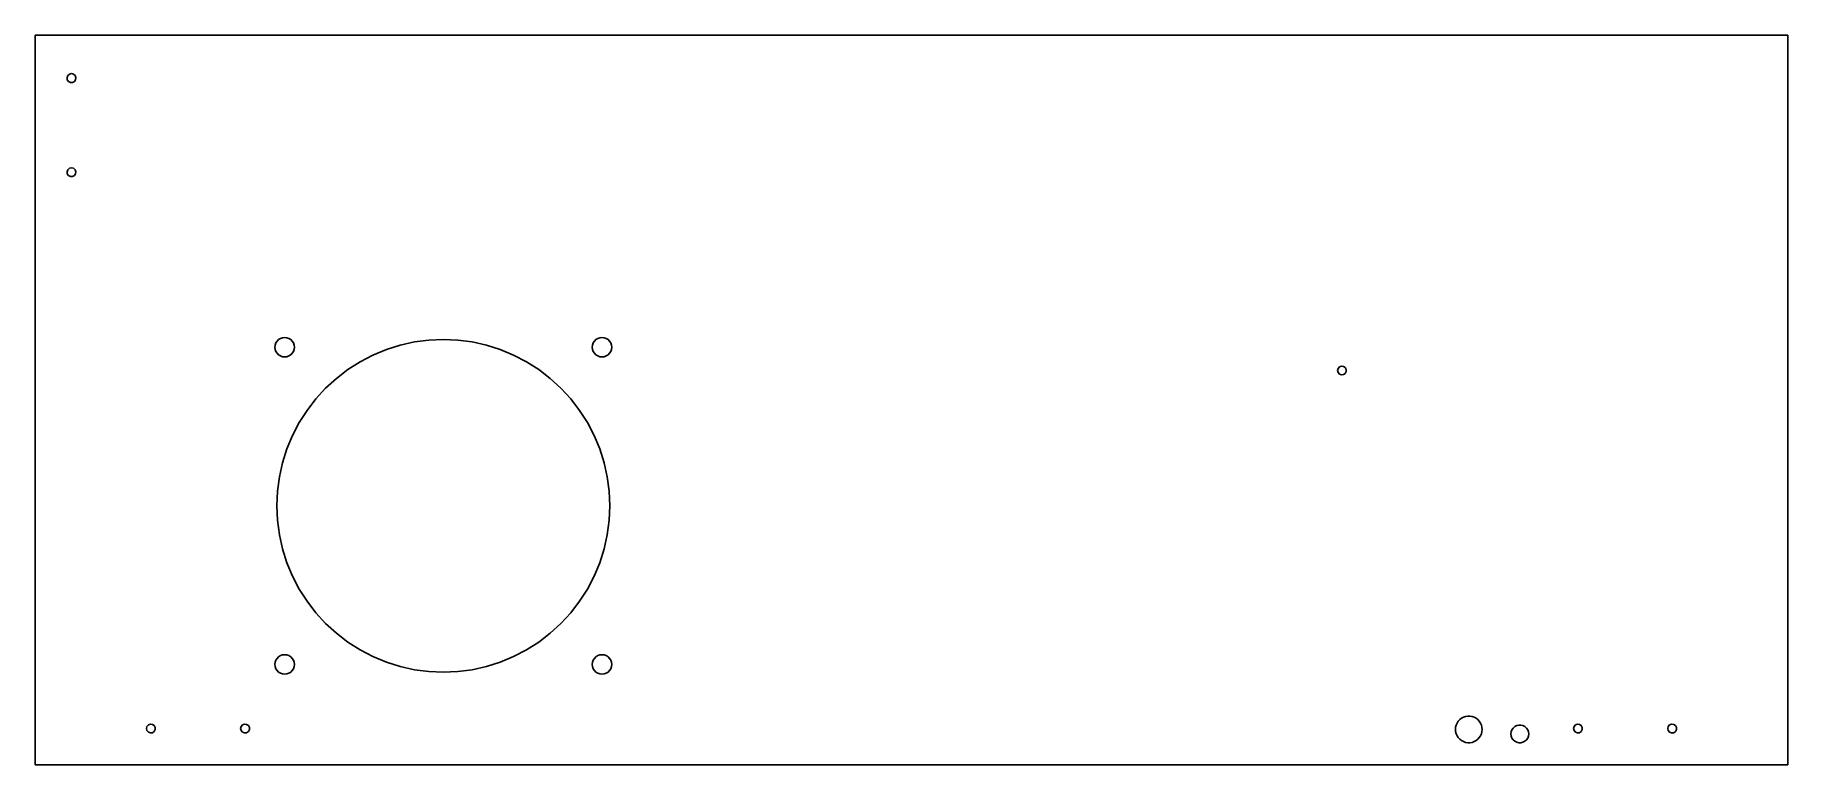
# Model space of a CAD drawing. Header units: metres. Extents: x 0 to 395, y 0 to 164.
import ezdxf

# ---------------------------------------------------------------- set-up
doc = ezdxf.new("R2010")
doc.units = ezdxf.units.M

msp = doc.modelspace()

# ---------------------------------------------------------------- linework, layer by layer
for p, q in [((395, 164.5), (0, 164.5)), ((0, 164.5), (0, 0)), ((395, 0), (395, 164.5)), ((7.20729, 154.921), (7.37702, 155.368)), ((7.26498, 154.445), (7.20729, 154.921)), ((7.53688, 154.051), (7.26498, 154.445)), ((7.37702, 155.368), (7.73528, 155.685)), ((7.96068, 153.829), (7.53688, 154.051)), ((7.73528, 155.685), (8.2, 155.8)), ((8.2, 155.8), (8.66472, 155.685)), ((8.86312, 154.051), (8.43931, 153.829)), ((8.66472, 155.685), (9.02298, 155.368)), ((9.13502, 154.445), (8.86312, 154.051)), ((9.02298, 155.368), (9.19271, 154.921)), ((9.19271, 154.921), (9.13502, 154.445)), ((8.43931, 153.829), (7.96068, 153.829)), ((7.37702, 134.148), (7.73528, 134.465)), ((7.73528, 134.465), (8.2, 134.58)), ((8.2, 134.58), (8.66472, 134.465)), ((8.66472, 134.465), (9.02298, 134.148)), ((7.20729, 133.701), (7.37702, 134.148)), ((7.26498, 133.225), (7.20729, 133.701)), ((7.53688, 132.831), (7.26498, 133.225)), ((7.96068, 132.609), (7.53688, 132.831)), ((8.43931, 132.609), (7.96068, 132.609)), ((8.86312, 132.831), (8.43931, 132.609)), ((9.13502, 133.225), (8.86312, 132.831)), ((9.02298, 134.148), (9.19271, 133.701)), ((9.19271, 133.701), (9.13502, 133.225)), ((54.1052, 94.6395), (54.2679, 95.1045)), ((54.2679, 95.1045), (54.53, 95.5217)), ((54.53, 95.5217), (54.8783, 95.87)), ((54.8783, 95.87), (55.2955, 96.1321)), ((55.2955, 96.1321), (55.7605, 96.2948)), ((55.7605, 96.2948), (56.25, 96.35)), ((56.25, 96.35), (56.7395, 96.2948)), ((56.7395, 96.2948), (57.2045, 96.1321)), ((57.2045, 96.1321), (57.6217, 95.87)), ((57.6217, 95.87), (57.97, 95.5217)), ((57.97, 95.5217), (58.2321, 95.1045)), ((58.2321, 95.1045), (58.3948, 94.6395)), ((82.2943, 94.6222), (85.4882, 95.3303)), ((85.4882, 95.3303), (88.7317, 95.7573)), ((88.7317, 95.7573), (92, 95.9)), ((92, 95.9), (95.2683, 95.7573)), ((95.2683, 95.7573), (98.5118, 95.3303)), ((98.5118, 95.3303), (101.706, 94.6222)), ((125.605, 94.6395), (125.768, 95.1045)), ((125.768, 95.1045), (126.03, 95.5217)), ((126.03, 95.5217), (126.378, 95.87)), ((126.378, 95.87), (126.795, 96.1321)), ((126.795, 96.1321), (127.26, 96.2948)), ((127.26, 96.2948), (127.75, 96.35)), ((127.75, 96.35), (128.24, 96.2948)), ((128.24, 96.2948), (128.705, 96.1321)), ((128.705, 96.1321), (129.122, 95.87)), ((129.122, 95.87), (129.47, 95.5217)), ((129.47, 95.5217), (129.732, 95.1045)), ((129.732, 95.1045), (129.895, 94.6395)), ((54.05, 94.15), (54.1052, 94.6395)), ((54.1052, 93.6605), (54.05, 94.15)), ((54.2679, 93.1955), (54.1052, 93.6605)), ((54.53, 92.7783), (54.2679, 93.1955)), ((54.8783, 92.43), (54.53, 92.7783)), ((55.2955, 92.1679), (54.8783, 92.43)), ((55.7605, 92.0052), (55.2955, 92.1679)), ((56.25, 91.95), (55.7605, 92.0052)), ((56.7395, 92.0052), (56.25, 91.95)), ((57.2045, 92.1679), (56.7395, 92.0052)), ((57.6217, 92.43), (57.2045, 92.1679)), ((57.97, 92.7783), (57.6217, 92.43)), ((58.2321, 93.1955), (57.97, 92.7783)), ((58.3948, 93.6605), (58.2321, 93.1955)), ((58.3948, 94.6395), (58.45, 94.15)), ((58.45, 94.15), (58.3948, 93.6605)), ((70.4909, 89.1182), (73.25, 90.876)), ((73.25, 90.876), (76.1518, 92.3865)), ((76.1518, 92.3865), (79.1742, 93.6385)), ((79.1742, 93.6385), (82.2943, 94.6222)), ((101.706, 94.6222), (104.826, 93.6385)), ((104.826, 93.6385), (107.848, 92.3865)), ((107.848, 92.3865), (110.75, 90.876)), ((110.75, 90.876), (113.509, 89.1182)), ((125.55, 94.15), (125.605, 94.6395)), ((125.605, 93.6605), (125.55, 94.15)), ((125.768, 93.1955), (125.605, 93.6605)), ((126.03, 92.7783), (125.768, 93.1955)), ((126.378, 92.43), (126.03, 92.7783)), ((126.795, 92.1679), (126.378, 92.43)), ((127.26, 92.0052), (126.795, 92.1679)), ((127.75, 91.95), (127.26, 92.0052)), ((128.24, 92.0052), (127.75, 91.95)), ((128.705, 92.1679), (128.24, 92.0052)), ((129.122, 92.43), (128.705, 92.1679)), ((129.47, 92.7783), (129.122, 92.43)), ((129.732, 93.1955), (129.47, 92.7783)), ((129.895, 93.6605), (129.732, 93.1955)), ((129.895, 94.6395), (129.95, 94.15)), ((129.95, 94.15), (129.895, 93.6605)), ((65.4835, 84.9165), (67.8955, 87.1267)), ((67.8955, 87.1267), (70.4909, 89.1182)), ((113.509, 89.1182), (116.105, 87.1267)), ((116.105, 87.1267), (118.517, 84.9165)), ((293.512, 88.9), (293.626, 89.3647)), ((293.626, 88.4353), (293.512, 88.9)), ((293.626, 89.3647), (293.944, 89.723)), ((293.944, 88.077), (293.626, 88.4353)), ((293.944, 89.723), (294.391, 89.8927)), ((294.391, 87.9073), (293.944, 88.077)), ((294.391, 89.8927), (294.866, 89.835)), ((294.866, 87.965), (294.391, 87.9073)), ((294.866, 89.835), (295.26, 89.5631)), ((295.26, 88.2369), (294.866, 87.965)), ((295.26, 89.5631), (295.483, 89.1393)), ((295.483, 88.6607), (295.26, 88.2369)), ((295.483, 89.1393), (295.483, 88.6607)), ((63.2733, 82.5045), (65.4835, 84.9165)), ((118.517, 84.9165), (120.727, 82.5045)), ((59.524, 77.15), (61.2818, 79.9091)), ((61.2818, 79.9091), (63.2733, 82.5045)), ((120.727, 82.5045), (122.718, 79.9091)), ((122.718, 79.9091), (124.476, 77.15)), ((58.0135, 74.2482), (59.524, 77.15)), ((124.476, 77.15), (125.987, 74.2482)), ((55.7778, 68.1057), (56.7615, 71.2258)), ((56.7615, 71.2258), (58.0135, 74.2482)), ((125.987, 74.2482), (127.238, 71.2258)), ((127.238, 71.2258), (128.222, 68.1057)), ((55.0697, 64.9118), (55.7778, 68.1057)), ((128.222, 68.1057), (128.93, 64.9118)), ((54.6427, 61.6683), (55.0697, 64.9118)), ((128.93, 64.9118), (129.357, 61.6683)), ((54.5, 58.4), (54.6427, 61.6683)), ((129.357, 61.6683), (129.5, 58.4)), ((54.6427, 55.1317), (54.5, 58.4)), ((129.5, 58.4), (129.357, 55.1317)), ((55.0697, 51.8882), (54.6427, 55.1317)), ((55.7778, 48.6943), (55.0697, 51.8882)), ((128.93, 51.8882), (128.222, 48.6943)), ((129.357, 55.1317), (128.93, 51.8882)), ((56.7615, 45.5742), (55.7778, 48.6943)), ((128.222, 48.6943), (127.238, 45.5742)), ((58.0135, 42.5518), (56.7615, 45.5742)), ((127.238, 45.5742), (125.987, 42.5518)), ((59.524, 39.65), (58.0135, 42.5518)), ((61.2818, 36.8909), (59.524, 39.65)), ((124.476, 39.65), (122.718, 36.8909)), ((125.987, 42.5518), (124.476, 39.65)), ((63.2733, 34.2955), (61.2818, 36.8909)), ((122.718, 36.8909), (120.727, 34.2955)), ((65.4835, 31.8835), (63.2733, 34.2955)), ((67.8955, 29.6733), (65.4835, 31.8835)), ((118.517, 31.8835), (116.105, 29.6733)), ((120.727, 34.2955), (118.517, 31.8835)), ((70.4909, 27.6818), (67.8955, 29.6733)), ((73.25, 25.924), (70.4909, 27.6818)), ((113.509, 27.6818), (110.75, 25.924)), ((116.105, 29.6733), (113.509, 27.6818)), ((54.2679, 23.6045), (54.53, 24.0217)), ((54.53, 24.0217), (54.8783, 24.37)), ((54.8783, 24.37), (55.2955, 24.6321)), ((55.2955, 24.6321), (55.7605, 24.7948)), ((55.7605, 24.7948), (56.25, 24.85)), ((56.25, 24.85), (56.7395, 24.7948)), ((56.7395, 24.7948), (57.2045, 24.6321)), ((57.2045, 24.6321), (57.6217, 24.37)), ((57.6217, 24.37), (57.97, 24.0217)), ((57.97, 24.0217), (58.2321, 23.6045)), ((76.1518, 24.4135), (73.25, 25.924)), ((79.1742, 23.1615), (76.1518, 24.4135)), ((107.848, 24.4135), (104.826, 23.1615)), ((110.75, 25.924), (107.848, 24.4135)), ((125.768, 23.6045), (126.03, 24.0217)), ((126.03, 24.0217), (126.378, 24.37)), ((126.378, 24.37), (126.795, 24.6321)), ((126.795, 24.6321), (127.26, 24.7948)), ((127.26, 24.7948), (127.75, 24.85)), ((127.75, 24.85), (128.24, 24.7948)), ((128.24, 24.7948), (128.705, 24.6321)), ((128.705, 24.6321), (129.122, 24.37)), ((129.122, 24.37), (129.47, 24.0217)), ((129.47, 24.0217), (129.732, 23.6045)), ((54.05, 22.65), (54.1052, 23.1395)), ((54.1052, 22.1605), (54.05, 22.65)), ((54.1052, 23.1395), (54.2679, 23.6045)), ((54.2679, 21.6955), (54.1052, 22.1605)), ((54.53, 21.2783), (54.2679, 21.6955)), ((54.8783, 20.93), (54.53, 21.2783)), ((55.2955, 20.6679), (54.8783, 20.93)), ((55.7605, 20.5052), (55.2955, 20.6679)), ((56.25, 20.45), (55.7605, 20.5052)), ((56.7395, 20.5052), (56.25, 20.45)), ((57.2045, 20.6679), (56.7395, 20.5052)), ((57.6217, 20.93), (57.2045, 20.6679)), ((57.97, 21.2783), (57.6217, 20.93)), ((58.2321, 21.6955), (57.97, 21.2783)), ((58.2321, 23.6045), (58.3948, 23.1395)), ((58.3948, 22.1605), (58.2321, 21.6955)), ((58.3948, 23.1395), (58.45, 22.65)), ((58.45, 22.65), (58.3948, 22.1605)), ((82.2943, 22.1778), (79.1742, 23.1615)), ((85.4882, 21.4697), (82.2943, 22.1778)), ((88.7317, 21.0427), (85.4882, 21.4697)), ((92, 20.9), (88.7317, 21.0427)), ((95.2683, 21.0427), (92, 20.9)), ((98.5118, 21.4697), (95.2683, 21.0427)), ((101.706, 22.1778), (98.5118, 21.4697)), ((104.826, 23.1615), (101.706, 22.1778)), ((125.55, 22.65), (125.605, 23.1395)), ((125.605, 22.1605), (125.55, 22.65)), ((125.605, 23.1395), (125.768, 23.6045)), ((125.768, 21.6955), (125.605, 22.1605)), ((126.03, 21.2783), (125.768, 21.6955)), ((126.378, 20.93), (126.03, 21.2783)), ((126.795, 20.6679), (126.378, 20.93)), ((127.26, 20.5052), (126.795, 20.6679)), ((127.75, 20.45), (127.26, 20.5052)), ((128.24, 20.5052), (127.75, 20.45)), ((128.705, 20.6679), (128.24, 20.5052)), ((129.122, 20.93), (128.705, 20.6679)), ((129.47, 21.2783), (129.122, 20.93)), ((129.732, 21.6955), (129.47, 21.2783)), ((129.732, 23.6045), (129.895, 23.1395)), ((129.895, 22.1605), (129.732, 21.6955)), ((129.895, 23.1395), (129.95, 22.65)), ((129.95, 22.65), (129.895, 22.1605)), ((25.1, 8.2), (25.2145, 8.66472)), ((25.2145, 7.73528), (25.1, 8.2)), ((25.2145, 8.66472), (25.5319, 9.02298)), ((25.5319, 9.02298), (25.9795, 9.19271)), ((25.9795, 9.19271), (26.4546, 9.13502)), ((26.4546, 9.13502), (26.8485, 8.86312)), ((26.8485, 8.86312), (27.0709, 8.43931)), ((27.0709, 7.96068), (26.8485, 7.53688)), ((27.0709, 8.43931), (27.0709, 7.96068)), ((46.32, 8.2), (46.4345, 8.66472)), ((46.4345, 7.73528), (46.32, 8.2)), ((46.4345, 8.66472), (46.7519, 9.02298)), ((46.7519, 9.02298), (47.1995, 9.19271)), ((47.1995, 9.19271), (47.6746, 9.13502)), ((47.6746, 9.13502), (48.0685, 8.86312)), ((48.0685, 8.86312), (48.2909, 8.43931)), ((48.2909, 7.96068), (48.0685, 7.53688)), ((48.2909, 8.43931), (48.2909, 7.96068)), ((320.08, 8), (320.121, 8.49378)), ((320.121, 7.50622), (320.08, 8)), ((320.121, 8.49378), (320.243, 8.9741)), ((320.243, 8.9741), (320.442, 9.42784)), ((320.442, 9.42784), (320.713, 9.84264)), ((320.713, 9.84264), (321.048, 10.2072)), ((321.048, 10.2072), (321.439, 10.5115)), ((321.439, 10.5115), (321.875, 10.7473)), ((321.875, 10.7473), (322.344, 10.9082)), ((322.344, 10.9082), (322.832, 10.9898)), ((322.832, 10.9898), (323.328, 10.9898)), ((323.328, 10.9898), (323.816, 10.9082)), ((323.816, 10.9082), (324.285, 10.7473)), ((324.285, 10.7473), (324.721, 10.5115)), ((324.721, 10.5115), (325.112, 10.2072)), ((325.112, 10.2072), (325.447, 9.84264)), ((325.447, 9.84264), (325.718, 9.42784)), ((325.718, 9.42784), (325.917, 8.9741)), ((325.917, 8.9741), (326.039, 8.49378)), ((326.039, 8.49378), (326.08, 8)), ((326.08, 8), (326.039, 7.50622)), ((332.638, 7.47863), (332.809, 7.92945)), ((332.809, 7.92945), (333.083, 8.32625)), ((333.083, 8.32625), (333.444, 8.64597)), ((333.444, 8.64597), (333.871, 8.87003)), ((333.871, 8.87003), (334.339, 8.98542)), ((334.339, 8.98542), (334.821, 8.98542)), ((334.821, 8.98542), (335.289, 8.87003)), ((335.289, 8.87003), (335.716, 8.64597)), ((335.716, 8.64597), (336.077, 8.32625)), ((336.077, 8.32625), (336.351, 7.92945)), ((336.351, 7.92945), (336.522, 7.47863)), ((346.68, 8.2), (346.795, 8.66472)), ((346.795, 7.73528), (346.68, 8.2)), ((346.795, 8.66472), (347.112, 9.02298)), ((347.112, 9.02298), (347.559, 9.19271)), ((347.559, 9.19271), (348.035, 9.13502)), ((348.035, 9.13502), (348.429, 8.86312)), ((348.429, 8.86312), (348.651, 8.43931)), ((348.651, 7.96068), (348.429, 7.53688)), ((348.651, 8.43931), (348.651, 7.96068)), ((367.9, 8.2), (368.015, 8.66472)), ((368.015, 7.73528), (367.9, 8.2)), ((368.015, 8.66472), (368.332, 9.02298)), ((368.332, 9.02298), (368.779, 9.19271)), ((368.779, 9.19271), (369.255, 9.13502)), ((369.255, 9.13502), (369.649, 8.86312)), ((369.649, 8.86312), (369.871, 8.43931)), ((369.871, 7.96068), (369.649, 7.53688)), ((369.871, 8.43931), (369.871, 7.96068)), ((25.5319, 7.37702), (25.2145, 7.73528)), ((25.9795, 7.20729), (25.5319, 7.37702)), ((26.4546, 7.26498), (25.9795, 7.20729)), ((26.8485, 7.53688), (26.4546, 7.26498)), ((46.7519, 7.37702), (46.4345, 7.73528)), ((47.1995, 7.20729), (46.7519, 7.37702)), ((47.6746, 7.26498), (47.1995, 7.20729)), ((48.0685, 7.53688), (47.6746, 7.26498)), ((320.243, 7.0259), (320.121, 7.50622)), ((320.442, 6.57216), (320.243, 7.0259)), ((320.713, 6.15736), (320.442, 6.57216)), ((321.048, 5.79283), (320.713, 6.15736)), ((321.439, 5.4885), (321.048, 5.79283)), ((321.875, 5.25268), (321.439, 5.4885)), ((322.344, 5.0918), (321.875, 5.25268)), ((322.832, 5.01025), (322.344, 5.0918)), ((323.328, 5.01025), (322.832, 5.01025)), ((323.816, 5.0918), (323.328, 5.01025)), ((324.285, 5.25268), (323.816, 5.0918)), ((324.721, 5.4885), (324.285, 5.25268)), ((325.112, 5.79283), (324.721, 5.4885)), ((325.447, 6.15736), (325.112, 5.79283)), ((325.718, 6.57216), (325.447, 6.15736)), ((325.917, 7.0259), (325.718, 6.57216)), ((326.039, 7.50622), (325.917, 7.0259)), ((332.58, 7), (332.638, 7.47863)), ((332.638, 6.52137), (332.58, 7)), ((332.809, 6.07055), (332.638, 6.52137)), ((333.083, 5.67375), (332.809, 6.07055)), ((333.444, 5.35403), (333.083, 5.67375)), ((333.871, 5.12997), (333.444, 5.35403)), ((334.339, 5.01458), (333.871, 5.12997)), ((334.821, 5.01458), (334.339, 5.01458)), ((335.289, 5.12997), (334.821, 5.01458)), ((335.716, 5.35403), (335.289, 5.12997)), ((336.077, 5.67375), (335.716, 5.35403)), ((336.351, 6.07055), (336.077, 5.67375)), ((336.522, 6.52137), (336.351, 6.07055)), ((336.522, 7.47863), (336.58, 7)), ((336.58, 7), (336.522, 6.52137)), ((347.112, 7.37702), (346.795, 7.73528)), ((347.559, 7.20729), (347.112, 7.37702)), ((348.035, 7.26498), (347.559, 7.20729)), ((348.429, 7.53688), (348.035, 7.26498)), ((368.332, 7.37702), (368.015, 7.73528)), ((368.779, 7.20729), (368.332, 7.37702)), ((369.255, 7.26498), (368.779, 7.20729)), ((369.649, 7.53688), (369.255, 7.26498)), ((0, 0), (395, 0))]:
    msp.add_line(p, q)

doc.saveas('drawing.dxf')
